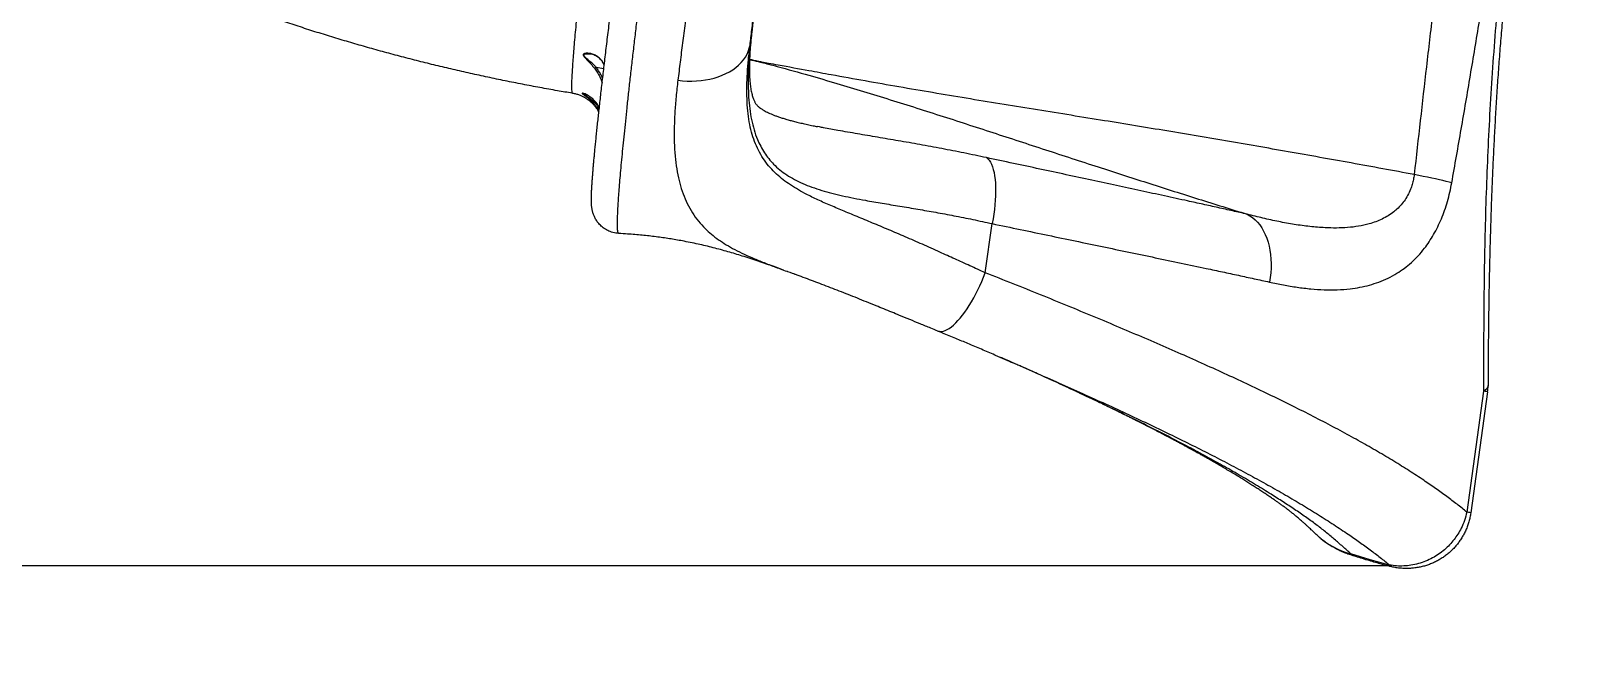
# Model space of a CAD drawing. Header units: millimetres. Extents: x -6901 to 7060, y -7557 to 6158.
# Drawn here: x 3277 to 4927, y -4578 to -3925 of the extents above; entities that cross this region are included whole.
import ezdxf

# ---------------------------------------------------------------- set-up
doc = ezdxf.new("R2010")
doc.units = ezdxf.units.MM
for name, color, linetype in [('DIKOM_ОБЪЕКТ', 7, 'Continuous'), ('DIKOM_РАЗМЕР_ЗОНА', 7, 'Continuous'), ('DIKOM_РАЗМЕР_ОБЪЕКТА', 7, 'Continuous')]:
    doc.layers.add(name, color=color, linetype=linetype)
doc.styles.add('style1', font='arial.ttf', dxfattribs={"width": 0.8})
doc.dimstyles.new('1-50', dxfattribs={"dimtxt": 300, "dimasz": 200, "dimexe": 100, "dimexo": 0, "dimgap": 100, "dimtad": 1, "dimtxsty": 'style1', "dimcen": 200, "dimclrd": 7, "dimclre": 7, "dimclrt": 7, "dimadec": 1, "dimazin": 2, "dimtfac": 1, "dimtmove": 0, "dimatfit": 2, "dimfxl": 0, "dimlwd": 25, "dimlwe": 18, "dimarcsym": 0})

# ---------------------------------------------------------------- blocks, each defined once
blk = doc.blocks.new('*D1')
at = {"layer": 'Defpoints', "color": 0, "transparency": 16777216}
for p in [(-4076.7, -462.3), (4983.5, -3127.6), (4983.5, -6854.1)]:
    blk.add_point(p, dxfattribs=at)
at = {"layer": 'DIKOM_РАЗМЕР_ОБЪЕКТА', "color": 7, "lineweight": 18, "transparency": 16777216}
for p, q in [((-4076.7, -462.3), (-4076.7, -6954.1)), ((4983.5, -3127.6), (4983.5, -6954.1))]:
    blk.add_line(p, q, dxfattribs=at)
at = {"layer": 'DIKOM_РАЗМЕР_ОБЪЕКТА', "color": 7, "lineweight": 25, "transparency": 16777216}
blk.add_line((-3876.7, -6854.1), (4783.5, -6854.1), dxfattribs=at)
at = {"layer": 'DIKOM_РАЗМЕР_ОБЪЕКТА', "color": 7, "transparency": 16777216}
for points in [[(-3876.7, -6820.7), (-3876.7, -6887.4), (-4076.7, -6854.1)], [(4783.5, -6820.7), (4783.5, -6887.4), (4983.5, -6854.1)]]:
    blk.add_solid(points, dxfattribs=at)
at = {"layer": 'DIKOM_РАЗМЕР_ОБЪЕКТА', "color": 7, "transparency": 16777216, "insert": (453.4, -6600.9), "char_height": 300, "attachment_point": 5, "style": 'style1'}
blk.add_mtext('9050', dxfattribs=at)
blk = doc.blocks.new('*D2')
at = {"layer": 'Defpoints', "color": 0, "transparency": 16777216}
for p in [(-1102.7, 4151.2), (-5819.2, -4492.4), (4721.2, -4492.4)]:
    blk.add_point(p, dxfattribs=at)
at = {"layer": 'DIKOM_РАЗМЕР_ОБЪЕКТА', "color": 7, "lineweight": 18, "transparency": 16777216}
for p, q in [((-1102.7, 4151.2), (-5919.2, 4151.2)), ((4721.2, -4492.4), (-5919.2, -4492.4))]:
    blk.add_line(p, q, dxfattribs=at)
at = {"layer": 'DIKOM_РАЗМЕР_ОБЪЕКТА', "color": 7, "lineweight": 25, "transparency": 16777216}
blk.add_line((-5819.2, 3951.2), (-5819.2, -4292.4), dxfattribs=at)
at = {"layer": 'DIKOM_РАЗМЕР_ОБЪЕКТА', "color": 7, "transparency": 16777216}
for points in [[(-5852.6, 3951.2), (-5785.9, 3951.2), (-5819.2, 4151.2)], [(-5852.6, -4292.4), (-5785.9, -4292.4), (-5819.2, -4492.4)]]:
    blk.add_solid(points, dxfattribs=at)
at = {"layer": 'DIKOM_РАЗМЕР_ОБЪЕКТА', "color": 7, "transparency": 16777216, "insert": (-6072.4, -170.6), "char_height": 300, "attachment_point": 5, "rotation": 90, "style": 'style1'}
blk.add_mtext('8650', dxfattribs=at)
blk = doc.blocks.new('*D3')
at = {"layer": 'Defpoints', "color": 0, "transparency": 16777216}
for p in [(-1553.3, 6158.3), (-6450.9, -6312.9), (5659.9, -6312.9)]:
    blk.add_point(p, dxfattribs=at)
at = {"layer": 'DIKOM_РАЗМЕР_ЗОНА', "color": 7, "lineweight": 18, "transparency": 16777216}
for p, q in [((-1553.3, 6158.3), (-6550.9, 6158.3)), ((5659.9, -6312.9), (-6550.9, -6312.9))]:
    blk.add_line(p, q, dxfattribs=at)
at = {"layer": 'DIKOM_РАЗМЕР_ЗОНА', "color": 7, "lineweight": 25, "transparency": 16777216}
blk.add_line((-6450.9, 5958.3), (-6450.9, -6112.9), dxfattribs=at)
at = {"layer": 'DIKOM_РАЗМЕР_ЗОНА', "color": 7, "transparency": 16777216}
for points in [[(-6484.2, 5958.3), (-6417.5, 5958.3), (-6450.9, 6158.3)], [(-6484.2, -6112.9), (-6417.5, -6112.9), (-6450.9, -6312.9)]]:
    blk.add_solid(points, dxfattribs=at)
at = {"layer": 'DIKOM_РАЗМЕР_ЗОНА', "color": 7, "transparency": 16777216, "insert": (-6704, -77.3), "char_height": 300, "attachment_point": 5, "rotation": 90, "style": 'style1'}
blk.add_mtext('12500', dxfattribs=at)
blk = doc.blocks.new('*D4')
at = {"layer": 'Defpoints', "color": 0, "transparency": 16777216}
for p in [(-5588.2, -1083.3), (7059.5, -2218.9), (7059.5, -7457.1)]:
    blk.add_point(p, dxfattribs=at)
at = {"layer": 'DIKOM_РАЗМЕР_ЗОНА', "color": 7, "lineweight": 18, "transparency": 16777216}
for p, q in [((-5588.2, -1083.3), (-5588.2, -7557.1)), ((7059.5, -2218.9), (7059.5, -7557.1))]:
    blk.add_line(p, q, dxfattribs=at)
at = {"layer": 'DIKOM_РАЗМЕР_ЗОНА', "color": 7, "lineweight": 25, "transparency": 16777216}
blk.add_line((-5388.2, -7457.1), (6859.5, -7457.1), dxfattribs=at)
at = {"layer": 'DIKOM_РАЗМЕР_ЗОНА', "color": 7, "transparency": 16777216}
for points in [[(-5388.2, -7423.7), (-5388.2, -7490.4), (-5588.2, -7457.1)], [(6859.5, -7423.7), (6859.5, -7490.4), (7059.5, -7457.1)]]:
    blk.add_solid(points, dxfattribs=at)
at = {"layer": 'DIKOM_РАЗМЕР_ЗОНА', "color": 7, "transparency": 16777216, "insert": (735.7, -7203.9), "char_height": 300, "attachment_point": 5, "style": 'style1'}
blk.add_mtext('12650', dxfattribs=at)

msp = doc.modelspace()

# ---------------------------------------------------------------- linework, layer by layer
at = {"layer": 'DIKOM_ОБЪЕКТ', "color": 7, "linetype": 'Continuous', "lineweight": 15}
for p, q in [((4039.857, -3939.922), (4041.762, -3926.252)), ((4041.945, -3924.964), (4041.762, -3926.252)), ((3869.465, -3949.191), (3869.685, -3949.213)), ((3876.468, -3963.357), (3884.752, -3964.511)), ((3878.108, -4007.56), (3879.55, -4010.207)), ((4113.49, -4026.682), (4111.39, -4026.267)), ((3900.563, -4139.561), (3900.555, -4139.562)), ((4289.53, -4181.43), (4296.795, -4129.3)), ((4087.741, -4183.149), (4086.398, -4182.646)), ((4299.981, -4268.812), (4314.884, -4275.21)), ((4818.495, -4307.077), (4800.605, -4435.456)), ((4822.661, -4307.773), (4804.77, -4436.152)), ((4644.001, -4462.037), (4641.342, -4459.628)), ((4641.688, -4459.854), (4641.391, -4459.574))]:
    msp.add_line(p, q, dxfattribs=at)
at = {"layer": 'DIKOM_ОБЪЕКТ', "color": 7, "linetype": 'Continuous', "lineweight": 15, "flags": 128}
for points in [[(3963.329, -3977.116), (3968.277, -3977.664), (3973.236, -3977.972), (3978.181, -3978.038), (3983.088, -3977.863), (3987.931, -3977.448), (3992.686, -3976.794), (3997.33, -3975.904), (4001.838, -3974.784), (4006.187, -3973.439), (4010.356, -3971.875), (4014.324, -3970.101), (4018.071, -3968.126), (4021.577, -3965.959), (4024.825, -3963.611), (4027.799, -3961.095), (4030.483, -3958.423), (4032.864, -3955.609), (4034.93, -3952.667), (4036.67, -3949.611), (4038.076, -3946.458), (4039.14, -3943.223), (4039.857, -3939.922)], [(4290.805, -4059.255), (4292.301, -4060.495), (4293.694, -4062.094), (4294.976, -4064.044), (4296.138, -4066.333), (4297.176, -4068.95), (4298.083, -4071.879), (4298.854, -4075.106), (4299.486, -4078.612), (4299.974, -4082.378), (4300.317, -4086.385), (4300.512, -4090.609), (4300.558, -4095.028), (4300.455, -4099.618), (4300.204, -4104.354), (4299.805, -4109.21), (4299.262, -4114.16), (4298.576, -4119.176), (4297.753, -4124.232), (4296.795, -4129.3)], [(4784.631, -4086.058), (4781.793, -4085.295), (4778.646, -4084.491), (4775.209, -4083.653), (4771.498, -4082.783), (4767.536, -4081.888), (4763.344, -4080.971), (4758.946, -4080.039), (4754.364, -4079.095), (4749.626, -4078.147), (4744.756, -4077.197)], [(4567.478, -4119.264), (4570.432, -4120.883), (4573.256, -4122.832), (4575.938, -4125.101), (4578.464, -4127.678), (4580.82, -4130.55), (4582.994, -4133.703), (4584.976, -4137.121), (4586.756, -4140.785), (4588.323, -4144.676), (4589.67, -4148.776), (4590.79, -4153.063), (4591.678, -4157.515), (4592.329, -4162.109), (4592.739, -4166.821), (4592.906, -4171.628), (4592.83, -4176.505), (4592.511, -4181.427), (4591.951, -4186.368), (4591.152, -4191.303)], [(4239.201, -4243.215), (4239.889, -4243.46), (4241.52, -4243.77), (4243.272, -4243.754), (4245.138, -4243.41), (4247.109, -4242.741), (4249.174, -4241.75), (4251.323, -4240.442), (4253.545, -4238.824), (4255.829, -4236.903), (4258.164, -4234.69), (4260.539, -4232.195), (4262.94, -4229.431), (4265.356, -4226.412), (4267.775, -4223.152), (4270.185, -4219.669), (4272.574, -4215.98), (4274.93, -4212.103), (4277.24, -4208.057), (4279.494, -4203.864), (4281.679, -4199.543), (4283.787, -4195.117), (4285.804, -4190.608), (4287.722, -4186.038), (4289.53, -4181.43)], [(4823.139, -4301.031), (4823.133, -4301.244), (4822.895, -4302.449), (4822.307, -4303.644), (4821.373, -4304.818), (4820.099, -4305.965), (4818.495, -4307.077)], [(4718.582, -4491.541), (4697.982, -4485.963), (4677.549, -4479.729), (4677.549, -4479.729)]]:
    msp.add_lwpolyline(points, dxfattribs=at)
at = {"layer": 'DIKOM_ОБЪЕКТ', "color": 7, "linetype": 'Continuous', "lineweight": 15}
for centre, radius, start, end in [((4773.139, -4300.872), 50, 352.066572, 359.801467), ((4811.709, -4360.452), 53.806, 78.255647, 82.753767), ((4792.146, -4498.826), 63.933, 78.612047, 82.397367), ((4697.955, -4400.434), 81.834, 226.561374, 255.50943), ((4721.24, -4492.425), 2.802, 161.614184, 190.501496)]:
    msp.add_arc(centre, radius, start, end, dxfattribs=at)
for points, knots in [([(3900.544, -4139.667), (3899.505, -4139.576), (3897.444, -4139.394), (3894.434, -4138.726), (3891.559, -4137.799), (3888.852, -4136.614), (3886.335, -4135.211), (3884.026, -4133.623), (3881.943, -4131.892), (3880.097, -4130.063), (3878.494, -4128.185), (3877.128, -4126.306), (3875.986, -4124.465), (3875.045, -4122.692), (3874.278, -4121.003), (3873.656, -4119.402), (3873.154, -4117.883), (3872.749, -4116.431), (3872.421, -4115.024), (3872.156, -4113.64), (3871.941, -4112.244), (3871.769, -4110.788), (3871.632, -4109.188), (3871.527, -4107.278), (3871.466, -4104.721), (3871.485, -4101.719), (3871.58, -4098.351), (3871.724, -4094.948), (3871.919, -4091.308), (3872.164, -4087.378), (3872.452, -4083.257), (3872.781, -4078.915), (3873.152, -4074.318), (3873.565, -4069.463), (3874.021, -4064.347), (3874.518, -4058.964), (3875.057, -4053.307), (3875.636, -4047.391), (3876.257, -4041.213), (3876.918, -4034.777), (3877.62, -4028.068), (3878.363, -4021.093), (3879.145, -4013.872), (3879.963, -4006.428), (3880.816, -3998.769), (3881.707, -3990.873), (3882.636, -3982.73), (3883.604, -3974.337), (3884.608, -3965.722), (3885.648, -3956.884), (3886.725, -3947.819), (3887.836, -3938.536), (3888.98, -3929.061), (3890.156, -3919.396), (3891.364, -3909.54), (3892.605, -3899.479), (3893.877, -3889.239), (3895.176, -3878.849), (3896.499, -3868.331), (3897.851, -3857.653), (3899.23, -3846.812), (3900.64, -3835.798), (3902.074, -3824.653), (3903.532, -3813.374), (3905.016, -3801.96), (3906.525, -3790.413), (3908.053, -3778.769), (3909.601, -3767.036), (3911.166, -3755.224), (3912.751, -3743.313), (3914.354, -3731.319), (3915.973, -3719.262), (3917.605, -3707.158), (3919.248, -3695.03), (3920.901, -3682.87), (3922.568, -3670.665), (3924.251, -3658.389), (3925.95, -3646.052), (3927.661, -3633.669), (3929.384, -3621.256), (3931.115, -3608.83), (3932.852, -3596.41), (3934.593, -3584.013), (3936.335, -3571.656), (3938.076, -3559.356), (3939.813, -3547.129), (3941.545, -3534.988), (3943.273, -3522.924), (3945.001, -3510.906), (3946.733, -3498.911), (3948.468, -3486.944), (3950.201, -3475.041), (3951.927, -3463.236), (3953.64, -3451.565), (3955.338, -3440.043), (3957.027, -3428.636), (3958.707, -3417.337), (3960.379, -3406.147), (3962.036, -3395.096), (3963.682, -3384.183), (3965.314, -3373.404), (3966.933, -3362.77), (3968.533, -3352.311), (3970.115, -3342.019), (3971.681, -3331.889), (3973.231, -3321.912), (3974.761, -3312.126), (3976.263, -3302.564), (3977.737, -3293.245), (3979.187, -3284.133), (3980.615, -3275.22), (3982.02, -3266.504), (3983.399, -3258.017), (3984.75, -3249.756), (3986.076, -3241.72), (3987.375, -3233.905), (3988.643, -3226.349), (3989.879, -3219.046), (3991.084, -3211.996), (3992.263, -3205.179), (3993.409, -3198.615), (3994.522, -3192.325), (3995.596, -3186.326), (3996.636, -3180.605), (3997.644, -3175.142), (3998.621, -3169.935), (3999.566, -3164.994), (4000.478, -3160.324), (4001.359, -3155.919), (4002.21, -3151.773), (4003.032, -3147.888), (4003.828, -3144.254), (4004.607, -3140.845), (4005.383, -3137.613), (4006.185, -3134.481), (4006.996, -3131.574), (4007.778, -3129.068), (4008.488, -3127.054), (4009.119, -3125.453), (4009.726, -3124.058), (4010.375, -3122.707), (4011.087, -3121.372), (4011.882, -3120.026), (4012.784, -3118.654), (4013.82, -3117.243), (4015.019, -3115.792), (4016.409, -3114.307), (4018.016, -3112.81), (4019.853, -3111.336), (4021.925, -3109.929), (4024.222, -3108.638), (4026.717, -3107.513), (4029.376, -3106.596), (4032.159, -3105.921), (4035.123, -3105.494), (4038.215, -3105.369), (4041.367, -3105.551), (4043.407, -3105.941), (4044.41, -3106.132)], [0, 0, 0, 0, 0.00207405, 0.00411769, 0.00612473, 0.00809803, 0.01003947, 0.01194988, 0.0138285, 0.01567391, 0.01748461, 0.01926207, 0.02101457, 0.02276024, 0.02452356, 0.02633424, 0.02823547, 0.03027855, 0.03252544, 0.03505332, 0.03796394, 0.04140099, 0.04558748, 0.05092043, 0.05828756, 0.06914855, 0.0781266, 0.08656393, 0.09550437, 0.10403786, 0.11230623, 0.12046921, 0.12856599, 0.13659436, 0.14457703, 0.15253204, 0.1604741, 0.16841658, 0.17629399, 0.1841687, 0.19206807, 0.19997564, 0.20786971, 0.21573025, 0.22353911, 0.2313244, 0.23917748, 0.24701691, 0.25485042, 0.26268604, 0.270529, 0.27838705, 0.2862423, 0.29404724, 0.30188344, 0.30973626, 0.31758989, 0.32542476, 0.33322523, 0.34098815, 0.34882728, 0.35665234, 0.36447119, 0.3722913, 0.38011839, 0.3879597, 0.39581045, 0.40361166, 0.41142198, 0.41924255, 0.42706611, 0.43488314, 0.44268585, 0.4504763, 0.45822775, 0.46599795, 0.47379674, 0.48161881, 0.48945913, 0.49731192, 0.50517172, 0.51303236, 0.52088678, 0.52872955, 0.53655506, 0.54435818, 0.55213384, 0.55988198, 0.56763898, 0.5754453, 0.58328209, 0.59113308, 0.59897957, 0.60680203, 0.61458415, 0.62234872, 0.63016592, 0.6379737, 0.64577912, 0.6535892, 0.66140951, 0.66924876, 0.67708157, 0.68488414, 0.69272911, 0.7005965, 0.70846513, 0.71630872, 0.72410751, 0.73187658, 0.73971901, 0.7475508, 0.75537976, 0.76321279, 0.77105593, 0.77891712, 0.78680675, 0.79461835, 0.80247698, 0.81036472, 0.81826408, 0.82615451, 0.83401656, 0.84184712, 0.84972655, 0.85765608, 0.865599, 0.87356873, 0.88158097, 0.88965466, 0.89780761, 0.90599116, 0.91434746, 0.9229451, 0.93193879, 0.94173506, 0.95034083, 0.95620899, 0.96024046, 0.96362132, 0.96648503, 0.96897074, 0.97118346, 0.9732045, 0.97509935, 0.97692177, 0.97871559, 0.98050855, 0.98232054, 0.98416445, 0.9860412, 0.98794408, 0.98986477, 0.99179596, 0.99373303, 0.995868, 0.99796742, 1, 1, 1, 1]), ([(3900.555, -4139.562), (3900.48, -4139.585), (3900.202, -4139.669), (3899.836, -4138.889), (3899.471, -4137.184), (3899.244, -4134.457), (3899.147, -4130.811), (3899.185, -4126.271), (3899.351, -4120.876), (3899.638, -4114.668), (3900.048, -4107.612), (3900.587, -4099.642), (3901.259, -4090.734), (3902.067, -4080.881), (3903.005, -4070.19), (3904.059, -4058.79), (3905.226, -4046.721), (3906.498, -4034.031), (3907.883, -4020.632), (3909.394, -4006.413), (3911.032, -3991.367), (3912.799, -3975.5), (3914.673, -3958.989), (3916.633, -3942.037), (3918.671, -3924.686), (3920.781, -3906.986), (3922.979, -3888.797), (3925.284, -3869.975), (3927.696, -3850.529), (3930.213, -3830.477), (3932.806, -3810.047), (3935.447, -3789.476), (3938.128, -3768.805), (3940.845, -3748.072), (3943.615, -3727.125), (3946.463, -3705.799), (3949.386, -3684.118), (3952.381, -3662.114), (3955.414, -3640.038), (3958.606, -3617.024), (3961.957, -3593.108), (3965.462, -3568.347), (3969.01, -3543.535), (3972.594, -3518.734), (3976.203, -3494.009), (3979.622, -3470.835), (3982.842, -3449.212), (3985.863, -3429.108), (3988.861, -3409.339), (3991.859, -3389.756), (3994.85, -3370.404), (3997.83, -3351.325), (4000.763, -3332.742), (4003.615, -3314.874), (4006.381, -3297.734), (4009.061, -3281.324), (4011.677, -3265.5), (4014.25, -3250.148), (4016.771, -3235.318), (4019.236, -3221.049), (4021.615, -3207.511), (4023.883, -3194.847), (4026.04, -3183.06), (4028.085, -3172.136), (4030.034, -3161.992), (4031.9, -3152.557), (4033.676, -3143.88), (4035.358, -3135.997), (4036.922, -3129.004), (4038.35, -3122.974), (4039.644, -3117.893), (4040.808, -3113.732), (4041.852, -3110.456), (4042.786, -3108.028), (4043.592, -3106.588), (4044.131, -3105.998), (4044.353, -3106.184), (4044.396, -3106.22)], [0, 0, 0, 0, 0.00491214, 0.01811849, 0.03170374, 0.04530152, 0.05889937, 0.07248472, 0.08571133, 0.09894941, 0.11218737, 0.12541391, 0.13902601, 0.15265066, 0.16627524, 0.17988737, 0.19311507, 0.20635419, 0.21959341, 0.23282115, 0.24643351, 0.26005847, 0.27368326, 0.28729575, 0.30050628, 0.31372829, 0.32695016, 0.34016076, 0.35375397, 0.36735962, 0.38096532, 0.39455851, 0.40777026, 0.42099343, 0.43421655, 0.4474283, 0.46102367, 0.47463162, 0.48823934, 0.50183474, 0.51711756, 0.53240937, 0.54769212, 0.56330499, 0.57892736, 0.59454016, 0.60776925, 0.62100973, 0.63425013, 0.64747915, 0.66109269, 0.67471859, 0.68834453, 0.70195803, 0.71516437, 0.7283821, 0.74159977, 0.75480608, 0.76839475, 0.78199579, 0.79559682, 0.80918546, 0.82241344, 0.83565292, 0.84889241, 0.86212036, 0.87573454, 0.88936123, 0.90298799, 0.91660222, 0.92982566, 0.9430606, 0.95629546, 0.96951874, 0.98312835, 0.99675038, 1, 1, 1, 1]), ([(4972.429, -3202.474), (4969.133, -3213.92), (4962.543, -3236.815), (4952.789, -3271.476), (4943.167, -3306.416), (4933.72, -3341.657), (4924.481, -3377.186), (4915.487, -3412.999), (4906.774, -3449.089), (4898.37, -3485.447), (4890.317, -3522.013), (4882.639, -3558.77), (4875.368, -3595.709), (4868.517, -3632.811), (4862.103, -3670.052), (4856.063, -3707.887), (4850.437, -3746.306), (4845.242, -3785.288), (4840.551, -3824.32), (4836.164, -3865.216), (4832.17, -3907.957), (4828.631, -3952.511), (4825.685, -3996.99), (4823.301, -4041.34), (4821.437, -4085.801), (4820.067, -4130.342), (4819.136, -4174.944), (4818.601, -4219.294), (4818.383, -4263.383), (4818.458, -4292.515), (4818.495, -4307.077)], [0, 0, 0, 0, 0.03297281, 0.06594857, 0.09892096, 0.13202007, 0.16512298, 0.19822156, 0.23144129, 0.26467014, 0.29789815, 0.33111697, 0.36434192, 0.39757672, 0.43081126, 0.46403579, 0.49854554, 0.53306699, 0.5675885, 0.60209841, 0.64150128, 0.68092754, 0.72036304, 0.75979232, 0.79919755, 0.83934334, 0.87950827, 0.91968179, 0.95985075, 1, 1, 1, 1]), ([(4975.199, -3209.799), (4973.588, -3215.544), (4969.797, -3229.061), (4963.892, -3250.401), (4957.495, -3273.77), (4951.26, -3296.9), (4945.181, -3319.837), (4939.259, -3342.576), (4933.446, -3365.324), (4927.751, -3388.06), (4922.186, -3410.763), (4916.759, -3433.413), (4911.48, -3455.99), (4906.356, -3478.478), (4901.395, -3500.858), (4896.604, -3523.116), (4891.989, -3545.236), (4887.554, -3567.206), (4883.304, -3589.023), (4879.215, -3610.803), (4875.27, -3632.623), (4871.464, -3654.53), (4867.809, -3676.458), (4864.31, -3698.386), (4860.968, -3720.316), (4857.783, -3742.251), (4854.758, -3764.171), (4851.893, -3786.094), (4849.179, -3808.05), (4846.61, -3830.086), (4844.186, -3852.194), (4841.909, -3874.343), (4839.784, -3896.496), (4837.812, -3918.625), (4835.987, -3940.781), (4834.302, -3963.007), (4832.752, -3985.35), (4831.333, -4007.79), (4830.043, -4030.331), (4828.879, -4052.977), (4827.835, -4075.731), (4826.909, -4098.596), (4826.097, -4121.577), (4825.393, -4144.675), (4824.794, -4167.894), (4824.296, -4191.236), (4823.892, -4214.704), (4823.578, -4238.304), (4823.351, -4262.03), (4823.208, -4282.968), (4823.164, -4295.958), (4823.147, -4301.031)], [0, 0, 0, 0, 0.01669963, 0.0392912, 0.06167487, 0.08397527, 0.10557411, 0.12711087, 0.14856786, 0.16992772, 0.19117392, 0.21229093, 0.23326477, 0.25408234, 0.27473173, 0.29520232, 0.31548487, 0.33557063, 0.35545294, 0.37515424, 0.39498948, 0.41484436, 0.4346583, 0.45443758, 0.47418854, 0.49391735, 0.51363294, 0.53327714, 0.55295828, 0.57272474, 0.59255125, 0.61241263, 0.63228304, 0.65212921, 0.67194542, 0.69192083, 0.71199905, 0.73218835, 0.75249611, 0.77293018, 0.79349845, 0.81420817, 0.83506684, 0.85608158, 0.87725992, 0.89860838, 0.92013391, 0.94184262, 0.96375196, 0.9858437, 1, 1, 1, 1]), ([(4061.127, -3275.335), (4060.311, -3280.576), (4058.678, -3291.063), (4056.144, -3307.544), (4053.556, -3324.536), (4050.884, -3342.231), (4048.131, -3360.609), (4045.3, -3379.659), (4042.422, -3399.165), (4039.53, -3418.897), (4036.629, -3438.814), (4033.723, -3458.872), (4030.79, -3479.224), (4027.808, -3500.027), (4024.778, -3521.262), (4021.705, -3542.901), (4018.624, -3564.697), (4015.57, -3586.406), (4012.545, -3607.99), (4009.555, -3629.418), (4006.578, -3650.844), (4003.591, -3672.435), (4000.599, -3694.155), (3997.608, -3715.97), (3994.653, -3737.626), (3991.768, -3758.868), (3988.959, -3779.669), (3986.226, -3800.01), (3983.549, -3820.057), (3980.906, -3839.96), (3978.307, -3859.677), (3975.758, -3879.166), (3973.288, -3898.2), (3970.772, -3917.764), (3968.237, -3937.703), (3965.695, -3957.933), (3964.118, -3970.723), (3963.329, -3977.116)], [0, 0, 0, 0, 0.02771579, 0.05545527, 0.08319503, 0.11091096, 0.13943202, 0.16797915, 0.19652615, 0.22504733, 0.25275918, 0.28049471, 0.30823029, 0.33594222, 0.36445705, 0.39299813, 0.42153878, 0.4500535, 0.47779078, 0.50555217, 0.53331371, 0.56105075, 0.58959531, 0.61816604, 0.64673698, 0.67528143, 0.70299007, 0.7307224, 0.75845481, 0.78616311, 0.81467506, 0.84321306, 0.87175127, 0.90026303, 0.93350193, 0.96676136, 1, 1, 1, 1]), ([(4039.857, -3939.922), (4040.52, -3934.387), (4041.847, -3923.313), (4043.986, -3905.799), (4046.311, -3887.004), (4048.843, -3866.812), (4051.585, -3845.229), (4054.224, -3824.704), (4056.725, -3805.445), (4059.061, -3787.605), (4061.451, -3769.495), (4064.133, -3749.337), (4067.119, -3727.077), (4070.419, -3702.708), (4073.52, -3680.012), (4076.401, -3659.096), (4079.046, -3640.014), (4081.71, -3620.931), (4084.649, -3600.016), (4087.862, -3577.322), (4091.343, -3552.956), (4094.551, -3530.687), (4097.482, -3510.509), (4100.134, -3492.372), (4102.766, -3474.502), (4105.629, -3455.205), (4108.708, -3434.634), (4111.979, -3412.995), (4114.936, -3393.642), (4117.589, -3376.455), (4119.951, -3361.296), (4122.26, -3346.603), (4123.748, -3337.266), (4124.491, -3332.599)], [0, 0, 0, 0, 0.03323754, 0.06649563, 0.09973333, 0.13668394, 0.17366346, 0.21061409, 0.2391278, 0.26766776, 0.29620743, 0.3247214, 0.36170868, 0.39872443, 0.43571179, 0.46425599, 0.49282601, 0.52139638, 0.5499405, 0.58689749, 0.62388329, 0.66084066, 0.68935871, 0.71790266, 0.74644673, 0.7749651, 0.81192311, 0.84890929, 0.88586732, 0.91438752, 0.94293368, 0.97147986, 1, 1, 1, 1]), ([(4122.512, -3346.798), (4121.534, -3352.997), (4119.577, -3365.398), (4116.52, -3385.08), (4113.625, -3403.923), (4110.91, -3421.771), (4108.399, -3438.416), (4105.852, -3455.428), (4103.021, -3474.481), (4099.899, -3495.667), (4096.488, -3519.037), (4093.314, -3540.97), (4090.393, -3561.318), (4087.73, -3579.989), (4085.07, -3598.768), (4082.157, -3619.476), (4078.997, -3642.104), (4075.607, -3666.59), (4072.513, -3689.136), (4069.714, -3709.704), (4067.199, -3728.303), (4064.725, -3746.741), (4062.056, -3766.773), (4059.215, -3788.287), (4056.232, -3811.116), (4053.568, -3831.723), (4051.207, -3850.181), (4049.126, -3866.602), (4047.117, -3882.611), (4045.22, -3897.893), (4043.427, -3912.49), (4042.317, -3921.665), (4041.762, -3926.252)], [0, 0, 0, 0, 0.03872291, 0.07747567, 0.11619858, 0.14608063, 0.17599006, 0.20589931, 0.23578132, 0.27450511, 0.31325815, 0.35198185, 0.38186396, 0.41177285, 0.44168231, 0.47156417, 0.51030334, 0.54907256, 0.58781189, 0.61770643, 0.64762863, 0.67755089, 0.70744551, 0.74618101, 0.78494592, 0.82368135, 0.85357346, 0.88349274, 0.91341192, 0.9433039, 0.97165186, 1, 1, 1, 1]), ([(4838.573, -3403.765), (4832.39, -3440.901), (4823.115, -3496.606), (4811.045, -3570.945), (4802.287, -3626.564), (4793.9, -3682.057), (4785.937, -3737.439), (4778.428, -3792.893), (4771.251, -3848.947), (4764.365, -3905.577), (4755.473, -3981.842), (4749.043, -4039.054), (4744.756, -4077.197)], [0, 0, 0, 0, 0.16609506, 0.24914934, 0.33220286, 0.41442102, 0.49663835, 0.57891342, 0.66118935, 0.74588551, 0.83058279, 1, 1, 1, 1]), ([(4784.631, -4086.058), (4787.993, -4067.048), (4794.717, -4029.026), (4804.496, -3971.904), (4813.987, -3914.702), (4823.048, -3857.845), (4831.637, -3801.34), (4839.709, -3745.171), (4847.276, -3688.908), (4854.397, -3632.537), (4861.123, -3576.094), (4867.499, -3519.582), (4873.593, -3463.049), (4877.451, -3425.349), (4879.38, -3406.499)], [0, 0, 0, 0, 0.08449488, 0.16898898, 0.25351403, 0.33803858, 0.42062987, 0.5032207, 0.58589419, 0.66856883, 0.75140894, 0.83424932, 0.91712431, 1, 1, 1, 1]), ([(3860.83, -3860.956), (3860.345, -3865.58), (3859.376, -3874.833), (3858.04, -3887.917), (3856.795, -3900.382), (3855.637, -3912.295), (3854.574, -3923.605), (3853.614, -3934.254), (3852.773, -3944.064), (3852.035, -3953.26), (3851.416, -3961.72), (3850.93, -3969.333), (3850.595, -3975.905), (3850.419, -3981.365), (3850.407, -3985.673), (3850.563, -3988.699), (3850.863, -3990.559), (3851.19, -3990.811), (3851.35, -3990.935)], [0, 0, 0, 0, 0.05789701, 0.11586299, 0.17382896, 0.23172571, 0.29199674, 0.35234609, 0.41269519, 0.47296596, 0.53849774, 0.60408027, 0.66961191, 0.73705784, 0.80455895, 0.87200491, 0.93731993, 1, 1, 1, 1]), ([(3851.347, -3990.949), (3846.061, -3990.057), (3834.574, -3988.118), (3816.931, -3984.93), (3798.413, -3981.426), (3779.937, -3977.75), (3761.506, -3973.907), (3743.123, -3969.898), (3724.791, -3965.722), (3706.514, -3961.379), (3688.295, -3956.87), (3670.137, -3952.193), (3652.042, -3947.35), (3634.015, -3942.34), (3616.058, -3937.162), (3598.175, -3931.817), (3580.368, -3926.304), (3562.642, -3920.622), (3544.997, -3914.772), (3527.443, -3908.746), (3511.931, -3903.269), (3502.329, -3899.734), (3498.498, -3898.323)], [0, 0, 0, 0, 0.0433431, 0.09418082, 0.14503507, 0.19591162, 0.24681581, 0.29775308, 0.34872918, 0.39974992, 0.45082015, 0.50194679, 0.55313435, 0.60438955, 0.65571802, 0.70712522, 0.75861753, 0.81020135, 0.86188174, 0.91366518, 0.96555804, 1, 1, 1, 1]), ([(4041.762, -3926.252), (4041.188, -3931.156), (4040.039, -3940.967), (4038.836, -3955.111), (4038.078, -3968.904), (4037.877, -3982.248), (4038.3, -3995.102), (4039.415, -4007.356), (4041.301, -4018.95), (4044.014, -4029.845), (4047.331, -4039.232), (4051.09, -4047.255), (4055.096, -4054.088), (4059.68, -4060.417), (4065.083, -4066.497), (4071.414, -4072.244), (4078.748, -4077.615), (4086.877, -4082.45), (4095.808, -4086.77), (4105.521, -4090.625), (4115.831, -4094.018), (4126.696, -4097.026), (4138.061, -4099.728), (4149.965, -4102.212), (4163.908, -4104.835), (4180.097, -4107.632), (4198.7, -4110.707), (4217.677, -4113.862), (4236.898, -4117.213), (4256.344, -4120.827), (4276.294, -4124.803), (4289.962, -4127.801), (4296.795, -4129.3)], [0, 0, 0, 0, 0.03306582, 0.06614917, 0.09921176, 0.13306085, 0.16693368, 0.20077787, 0.23493116, 0.26911584, 0.30326486, 0.32987726, 0.35652515, 0.38317211, 0.40978337, 0.44003608, 0.47031475, 0.50057082, 0.53165779, 0.56276787, 0.59385919, 0.6243159, 0.65480278, 0.68529352, 0.71575556, 0.75755187, 0.79938075, 0.84117736, 0.88065226, 0.92012691, 0.96006344, 1, 1, 1, 1]), ([(4041.95, -3924.971), (4041.907, -3925.311), (4041.575, -3927.948), (4041.065, -3932.655), (4040.432, -3939.033), (4039.937, -3945.067), (4039.565, -3950.774), (4039.315, -3956.151), (4039.182, -3961.205), (4039.161, -3965.941), (4039.247, -3970.364), (4039.432, -3974.482), (4039.708, -3978.299), (4040.053, -3981.671), (4040.443, -3984.623), (4040.886, -3987.334), (4041.4, -3989.918), (4041.975, -3992.314), (4042.582, -3994.445), (4043.21, -3996.325), (4043.851, -3997.972), (4044.5, -3999.407), (4045.159, -4000.665), (4045.842, -4001.785), (4046.577, -4002.807), (4047.279, -4003.638), (4048.224, -4004.6), (4049.366, -4005.615), (4050.655, -4006.618), (4051.982, -4007.542), (4053.352, -4008.414), (4055.027, -4009.397), (4057.055, -4010.484), (4059.477, -4011.666), (4062.176, -4012.869), (4065.167, -4014.091), (4068.469, -4015.33), (4072.062, -4016.57), (4075.973, -4017.816), (4080.189, -4019.06), (4084.771, -4020.316), (4089.724, -4021.579), (4095.049, -4022.847), (4100.757, -4024.118), (4106.208, -4025.268), (4109.855, -4025.985), (4111.387, -4026.287)], [0, 0, 0, 0, 0.00369649, 0.0286226, 0.0531907, 0.07729605, 0.10096405, 0.12422565, 0.1471157, 0.16967572, 0.19195307, 0.21400251, 0.235888, 0.25768416, 0.27636897, 0.29577465, 0.31738644, 0.33911853, 0.36110972, 0.38353043, 0.40661201, 0.4306836, 0.45624906, 0.48415836, 0.51608292, 0.54931152, 0.57751004, 0.60460243, 0.63325361, 0.65247566, 0.67092954, 0.68975002, 0.71185289, 0.73352101, 0.75496788, 0.77638037, 0.7978531, 0.81980554, 0.84131838, 0.86335282, 0.88592949, 0.90907066, 0.93278938, 0.95709047, 0.98196975, 1, 1, 1, 1]), ([(4289.53, -4181.43), (4284.087, -4178.937), (4273.198, -4173.949), (4257.158, -4166.709), (4240.329, -4159.043), (4222.788, -4151.139), (4204.605, -4143.224), (4186.935, -4135.697), (4169.869, -4128.557), (4153.504, -4121.777), (4138.073, -4115.426), (4123.632, -4109.376), (4110.221, -4103.362), (4098.712, -4097.658), (4088.936, -4092.173), (4080.683, -4086.907), (4073.098, -4081.289), (4065.975, -4075.057), (4059.458, -4068.034), (4053.631, -4060.108), (4048.675, -4051.493), (4044.585, -4042.184), (4041.353, -4032.182), (4038.945, -4021.324), (4037.367, -4009.556), (4036.554, -3996.903), (4036.456, -3983.563), (4037.014, -3969.587), (4038.119, -3955.087), (4039.278, -3944.971), (4039.857, -3939.922)], [0, 0, 0, 0, 0.03386636, 0.06774829, 0.10161556, 0.14251491, 0.18353164, 0.22460872, 0.26568731, 0.30670632, 0.34760786, 0.38720966, 0.42683696, 0.46643602, 0.49693006, 0.52745582, 0.55797603, 0.58846204, 0.62201739, 0.65569488, 0.68943082, 0.72316124, 0.75682603, 0.79037284, 0.82520589, 0.86013978, 0.89514158, 0.9301621, 0.96513875, 1, 1, 1, 1]), ([(3885.185, -3960.831), (3884.893, -3960.182), (3884.085, -3958.389), (3882.373, -3955.912), (3879.815, -3953.192), (3876.572, -3950.928), (3872.779, -3949.313), (3868.841, -3948.435), (3865.644, -3948.386), (3863.611, -3948.888), (3862.771, -3949.599), (3862.693, -3950.532), (3863.347, -3951.738), (3864.464, -3953.095), (3866.612, -3955.348), (3869.792, -3958.613), (3872.859, -3961.996), (3874.482, -3964.012), (3874.815, -3964.425)], [0, 0, 0, 0, 0.03825568, 0.1057355, 0.17331903, 0.26682814, 0.36048314, 0.45139634, 0.54200107, 0.59176035, 0.62300821, 0.65479581, 0.6890703, 0.72797673, 0.76704673, 0.87016058, 0.97339196, 1, 1, 1, 1]), ([(3876.456, -3963.359), (3876.455, -3963.358), (3876.095, -3962.976), (3874.359, -3961.14), (3871.1, -3958.02), (3867.644, -3955.048), (3865.306, -3952.961), (3864.085, -3951.744), (3863.384, -3950.706), (3863.377, -3950.132), (3863.61, -3949.692), (3864.311, -3949.233), (3865.891, -3948.992), (3867.723, -3948.979), (3868.927, -3949.125), (3869.465, -3949.191)], [0, 0, 0, 0, 0.00018074, 0.05106667, 0.24614681, 0.44548409, 0.51641351, 0.58865197, 0.64808797, 0.69185014, 0.70186235, 0.75586598, 0.84604179, 0.93115952, 1, 1, 1, 1]), ([(3885.15, -3961.134), (3884.896, -3960.542), (3884.356, -3959.285), (3883.367, -3957.6), (3882.17, -3956.008), (3880.755, -3954.481), (3879.097, -3953.054), (3877.212, -3951.784), (3875.145, -3950.717), (3872.904, -3949.886), (3871.009, -3949.393), (3869.831, -3949.242), (3869.466, -3949.195)], [0, 0, 0, 0, 0.07762427, 0.16484264, 0.2512299, 0.3474124, 0.45469441, 0.56757542, 0.68659919, 0.81153791, 0.9415324, 1, 1, 1, 1]), ([(4039.366, -3955.422), (4042.491, -3956.033), (4045.692, -3956.66), (4048.887, -3957.294), (4048.963, -3957.309)], [0, 0, 0, 0, 0.97607019, 1, 1, 1, 1]), ([(4048.963, -3957.309), (4048.877, -3957.288), (4045.69, -3956.518), (4042.493, -3955.782), (4039.383, -3955.065)], [0, 0, 0, 0, 0.02726035, 1, 1, 1, 1]), ([(4048.963, -3957.309), (4049.203, -3957.371), (4050.355, -3957.666), (4053.864, -3958.573), (4060.23, -3960.235), (4076.939, -3964.682), (4101.139, -3971.416), (4141.109, -3983.11), (4188.631, -3997.641), (4244.926, -4015.499), (4300.992, -4033.707), (4356.889, -4052.034), (4411.313, -4069.79), (4464.317, -4086.829), (4515.902, -4103.224), (4550.287, -4113.917), (4567.478, -4119.264)], [0, 0, 0, 0, 0.00135566, 0.00650957, 0.01984777, 0.03739179, 0.10122683, 0.15751101, 0.26582276, 0.37415504, 0.48250634, 0.59085999, 0.69918993, 0.79945849, 0.89973035, 1, 1, 1, 1]), ([(4744.756, -4077.197), (4722.458, -4073.082), (4677.86, -4064.851), (4611.154, -4052.962), (4544.576, -4041.401), (4478.138, -4030.187), (4410.127, -4019.054), (4340.574, -4007.922), (4281.239, -3998.29), (4233.714, -3990.32), (4197.979, -3984.181), (4162.103, -3977.881), (4130.258, -3972.169), (4099.545, -3966.577), (4077.351, -3962.51), (4060.664, -3959.451), (4054.063, -3958.243), (4050.613, -3957.611), (4049.419, -3957.392), (4049.029, -3957.321), (4048.963, -3957.309)], [0, 0, 0, 0, 0.09573969, 0.19148682, 0.28723921, 0.38299082, 0.47873419, 0.58179917, 0.68486418, 0.73642053, 0.78798297, 0.83953735, 0.89108336, 0.9245441, 0.9705511, 0.98520178, 0.99497907, 0.99836048, 0.99972221, 1, 1, 1, 1]), ([(3876.456, -3963.359), (3876.238, -3963.524), (3875.803, -3963.853), (3875.245, -3964.217), (3874.944, -3964.376), (3874.832, -3964.419), (3874.815, -3964.425)], [0, 0, 0, 0, 0.31571816, 0.63145026, 0.94377403, 1, 1, 1, 1]), ([(3874.815, -3964.425), (3875.306, -3965.06), (3876.907, -3967.135), (3879.236, -3970.916), (3881.477, -3975.459), (3882.511, -3978.526), (3882.967, -3979.878)], [0, 0, 0, 0, 0.13645708, 0.44541427, 0.75542775, 1, 1, 1, 1]), ([(3876.468, -3963.357), (3876.466, -3963.357), (3876.463, -3963.357), (3876.459, -3963.357), (3876.457, -3963.359), (3876.456, -3963.359)], [0, 0, 0, 0, 0.42688516, 0.78439682, 1, 1, 1, 1]), ([(3883.484, -3975.391), (3883.162, -3974.519), (3882.339, -3972.293), (3880.426, -3968.966), (3878.406, -3965.821), (3876.988, -3964.019), (3876.468, -3963.357)], [0, 0, 0, 0, 0.19979204, 0.50995948, 0.82007872, 1, 1, 1, 1]), ([(3879.483, -4010.812), (3879.308, -4010.487), (3878.732, -4009.421), (3877.52, -4007.559), (3875.829, -4005.266), (3873.858, -4002.987), (3871.635, -4000.786), (3869.18, -3998.717), (3866.518, -3996.822), (3863.677, -3995.135), (3860.576, -3993.624), (3857.239, -3992.363), (3854.11, -3991.457), (3852.122, -3991.126), (3851.339, -3990.996)], [0, 0, 0, 0, 0.03513432, 0.11551201, 0.19909787, 0.28531573, 0.37344121, 0.46282895, 0.55301464, 0.64369352, 0.7346707, 0.83563369, 0.935265, 1, 1, 1, 1]), ([(3866.755, -3992.664), (3866.528, -3992.526), (3865.43, -3991.862), (3863.73, -3991.255), (3862.161, -3990.811), (3861.606, -3990.902), (3861.941, -3991.388), (3862.784, -3992.014), (3863.26, -3992.367)], [0, 0, 0, 0, 0.06685427, 0.32250252, 0.53208317, 0.66739052, 0.81227534, 1, 1, 1, 1]), ([(3880.101, -4006.739), (3880.101, -4006.738), (3879.27, -4005.601), (3877.187, -4002.947), (3873.488, -3999.24), (3869.725, -3996.219), (3866.517, -3994.008), (3864.251, -3992.577), (3862.824, -3991.65), (3862.478, -3991.294), (3862.492, -3991.128), (3862.671, -3991.084), (3863.007, -3991.155), (3863.042, -3991.162)], [0, 0, 0, 0, 0.00012593, 0.1385972, 0.33413328, 0.53509889, 0.65522026, 0.77745663, 0.86588122, 0.91654705, 0.93151908, 0.99296764, 1, 1, 1, 1]), ([(3866.965, -3992.773), (3866.9, -3992.736), (3866.322, -3992.406), (3865.35, -3991.97), (3864.26, -3991.522), (3863.52, -3991.276), (3863.124, -3991.176), (3863.064, -3991.167), (3863.041, -3991.163)], [0, 0, 0, 0, 0.03825679, 0.33875814, 0.60131742, 0.77796144, 0.9182058, 1, 1, 1, 1]), ([(3863.26, -3992.367), (3863.978, -3992.89), (3865.416, -3993.938), (3868.462, -3996.3), (3871.952, -3999.529), (3875.43, -4003.474), (3877.326, -4006.368), (3878.108, -4007.56)], [0, 0, 0, 0, 0.15815577, 0.31692346, 0.57001154, 0.82279142, 1, 1, 1, 1]), ([(3879.994, -4006.168), (3879.676, -4005.556), (3878.664, -4003.61), (3876.627, -4000.715), (3873.621, -3997.378), (3870.226, -3994.56), (3867.837, -3993.255), (3866.755, -3992.664)], [0, 0, 0, 0, 0.09395304, 0.29892843, 0.50423789, 0.77561443, 1, 1, 1, 1]), ([(3963.329, -3977.116), (3962.651, -3983.003), (3961.293, -3994.781), (3960.004, -4011.506), (3959.326, -4027.635), (3959.392, -4043.036), (3960.252, -4057.679), (3961.929, -4071.215), (3964.43, -4083.656), (3967.733, -4095.055), (3971.934, -4105.682), (3977.085, -4115.511), (3983.224, -4124.569), (3989.938, -4132.374), (3997.056, -4139.107), (4004.417, -4144.96), (4012.483, -4150.419), (4021.345, -4155.591), (4031.068, -4160.539), (4041.696, -4165.36), (4053.101, -4170.09), (4065.529, -4174.908), (4074.181, -4178.145), (4078.956, -4179.899), (4078.978, -4179.907)], [0, 0, 0, 0, 0.05059353, 0.10121894, 0.15180985, 0.20369002, 0.25560808, 0.30748653, 0.35722178, 0.40699145, 0.45672777, 0.50770397, 0.55871564, 0.60969507, 0.65221653, 0.69477308, 0.73732982, 0.77985158, 0.82354376, 0.86727978, 0.91101087, 0.95469647, 0.99979265, 1, 1, 1, 1]), ([(3880.101, -4006.739), (3879.863, -4006.874), (3879.386, -4007.144), (3878.768, -4007.432), (3878.328, -4007.585), (3878.153, -4007.593), (3878.114, -4007.565), (3878.108, -4007.56)], [0, 0, 0, 0, 0.24401743, 0.48800423, 0.73200949, 0.95709416, 1, 1, 1, 1]), ([(4290.805, -4059.255), (4282.823, -4057.583), (4266.86, -4054.24), (4243.284, -4049.65), (4220.022, -4045.353), (4197.301, -4041.351), (4175.218, -4037.59), (4153.824, -4033.977), (4134.755, -4030.65), (4121.343, -4028.244), (4114.946, -4026.972), (4113.49, -4026.682)], [0, 0, 0, 0, 0.12560044, 0.25120152, 0.37772736, 0.50425438, 0.62847915, 0.75275888, 0.87697285, 0.97200567, 1, 1, 1, 1]), ([(4567.478, -4119.264), (4562.393, -4118.11), (4552.221, -4115.802), (4536.554, -4112.307), (4520.593, -4108.779), (4501.728, -4104.646), (4479.798, -4099.876), (4454.621, -4094.428), (4428.888, -4088.881), (4402.461, -4083.193), (4375.361, -4077.362), (4347.602, -4071.398), (4319.443, -4065.362), (4300.349, -4061.29), (4290.805, -4059.255)], [0, 0, 0, 0, 0.06259795, 0.12519539, 0.18793492, 0.25067408, 0.34336904, 0.43612269, 0.52887688, 0.62157338, 0.71614926, 0.81078376, 0.90542043, 1, 1, 1, 1]), ([(4744.756, -4077.197), (4744.507, -4078.962), (4744.008, -4082.497), (4742.731, -4087.643), (4740.806, -4093.413), (4738.008, -4099.425), (4734.228, -4105.385), (4730.002, -4110.546), (4726.271, -4114.168), (4722.019, -4117.697), (4717.199, -4121.057), (4710.719, -4124.564), (4704.014, -4127.371), (4695.718, -4130.032), (4685.756, -4132.219), (4674.094, -4133.608), (4662.269, -4134.058), (4648.924, -4133.721), (4634.027, -4132.504), (4617.561, -4130.245), (4600.969, -4127.196), (4584.284, -4123.532), (4573.078, -4120.686), (4567.478, -4119.264)], [0, 0, 0, 0, 0.02155571, 0.04317774, 0.0647311, 0.09702471, 0.12743707, 0.15800305, 0.1884852, 0.20115714, 0.23809976, 0.27518764, 0.31235123, 0.34939841, 0.40964185, 0.47003319, 0.5305128, 0.59087676, 0.67259138, 0.75439745, 0.83628973, 0.91819884, 1, 1, 1, 1]), ([(4591.152, -4191.303), (4596.097, -4192.354), (4606, -4194.457), (4620.605, -4196.868), (4635.031, -4198.612), (4649.23, -4199.536), (4663.179, -4199.551), (4675.819, -4198.625), (4687.199, -4196.92), (4697.383, -4194.596), (4707.361, -4191.421), (4717.085, -4187.311), (4726.059, -4182.432), (4734.292, -4176.858), (4741.811, -4170.701), (4749.002, -4163.626), (4755.303, -4156.187), (4760.75, -4148.573), (4765.423, -4141.011), (4769.753, -4132.884), (4773.667, -4124.277), (4777.129, -4115.218), (4780.123, -4105.792), (4782.693, -4096.057), (4783.986, -4089.386), (4784.631, -4086.058)], [0, 0, 0, 0, 0.06029721, 0.12073166, 0.18119644, 0.24161152, 0.30193229, 0.36215329, 0.40869335, 0.45536711, 0.50204046, 0.54862622, 0.59509228, 0.63483315, 0.67469544, 0.71451406, 0.75419434, 0.78515122, 0.81621509, 0.84725781, 0.87818389, 0.90857265, 0.93909853, 0.9696188, 1, 1, 1, 1]), ([(4075.511, -4178.611), (4071.792, -4177.253), (4062.837, -4173.984), (4048.252, -4168.949), (4032.304, -4163.75), (4016.421, -4158.982), (4000.747, -4154.741), (3984.601, -4150.898), (3969.078, -4147.743), (3954.204, -4145.203), (3939.971, -4143.185), (3925.182, -4141.527), (3911.973, -4140.359), (3903.701, -4139.892), (3900.554, -4139.715)], [0, 0, 0, 0, 0.06786692, 0.16341294, 0.26278292, 0.35187244, 0.44215651, 0.53368161, 0.62692385, 0.703268, 0.7817389, 0.86300603, 0.94786471, 1, 1, 1, 1]), ([(4296.795, -4129.3), (4306.767, -4131.366), (4326.717, -4135.499), (4356.13, -4141.618), (4385.124, -4147.661), (4413.814, -4153.65), (4442.165, -4159.57), (4470.135, -4165.422), (4497.498, -4171.171), (4521.171, -4176.176), (4541.364, -4180.477), (4558.282, -4184.113), (4574.92, -4187.722), (4585.741, -4190.109), (4591.152, -4191.303)], [0, 0, 0, 0, 0.09283967, 0.18573534, 0.27863049, 0.37147047, 0.46614866, 0.56088514, 0.65562233, 0.75029979, 0.81265746, 0.87501491, 0.93750768, 1, 1, 1, 1]), ([(4239.15, -4243.344), (4236.641, -4242.306), (4230.38, -4239.716), (4220.475, -4235.633), (4209.435, -4231.088), (4199.378, -4226.957), (4190.223, -4223.197), (4181.922, -4219.793), (4173.02, -4216.171), (4163.599, -4212.366), (4153.764, -4208.432), (4144.11, -4204.607), (4134.637, -4200.891), (4125.344, -4197.285), (4116.235, -4193.79), (4107.305, -4190.404), (4098.546, -4187.126), (4089.475, -4183.775), (4082.93, -4181.373), (4079.343, -4180.047), (4078.976, -4179.912)], [0, 0, 0, 0, 0.04258922, 0.10628691, 0.16998281, 0.23360746, 0.28219692, 0.33153193, 0.38195381, 0.4428744, 0.50350432, 0.56387692, 0.62402408, 0.68398176, 0.74378095, 0.8034552, 0.86303625, 0.92300026, 0.99212027, 1, 1, 1, 1]), ([(4800.605, -4435.456), (4797.216, -4432.693), (4790.437, -4427.167), (4779.348, -4418.758), (4767.588, -4410.266), (4754.405, -4401.208), (4739.687, -4391.591), (4723.297, -4381.399), (4706, -4371.113), (4687.826, -4360.74), (4668.615, -4350.175), (4648.347, -4339.415), (4627.017, -4328.462), (4604.85, -4317.421), (4581.885, -4306.303), (4558.381, -4295.218), (4534.379, -4284.171), (4509.928, -4273.165), (4484.827, -4262.093), (4459.122, -4250.962), (4432.59, -4239.666), (4405.233, -4228.192), (4377.061, -4216.544), (4348.362, -4204.852), (4319.221, -4193.14), (4299.424, -4185.332), (4289.53, -4181.43)], [0, 0, 0, 0, 0.03600713, 0.07201413, 0.10813724, 0.14426035, 0.1864216, 0.22861768, 0.27082535, 0.31302149, 0.35518255, 0.39856774, 0.44199098, 0.48542707, 0.5288502, 0.57223538, 0.61437203, 0.65654417, 0.69872779, 0.7408997, 0.78303647, 0.82640373, 0.86980925, 0.91322767, 0.95663295, 1, 1, 1, 1]), ([(4300.108, -4268.852), (4299.994, -4268.803), (4295.181, -4266.732), (4285.541, -4262.637), (4271.694, -4256.772), (4257.94, -4251.018), (4247.26, -4246.58), (4240.875, -4243.94), (4239.163, -4243.232)], [0, 0, 0, 0, 0.00572866, 0.2426576, 0.47950948, 0.69183267, 0.91733631, 1, 1, 1, 1]), ([(4336.346, -4284.679), (4336.332, -4284.674), (4336.303, -4284.664), (4335.761, -4284.422), (4334.326, -4283.781), (4332.841, -4283.119), (4330.606, -4282.125), (4328.118, -4281.022), (4325.361, -4279.805), (4323.184, -4278.847), (4321.009, -4277.893), (4318.627, -4276.851), (4315.88, -4275.653), (4313.05, -4274.424), (4310.471, -4273.308), (4308.138, -4272.301), (4306.639, -4271.656), (4305.855, -4271.319)], [0, 0, 0, 0, 0.03734061, 0.0725468, 0.12141675, 0.17014827, 0.21919832, 0.33635966, 0.40770671, 0.47905474, 0.53996559, 0.60970489, 0.69829441, 0.79160926, 0.86715522, 0.9305764, 1, 1, 1, 1]), ([(4314.884, -4275.21), (4315.598, -4275.517), (4324.931, -4279.522), (4342.495, -4287.194), (4367.747, -4298.308), (4392.705, -4309.462), (4417.388, -4320.667), (4441.51, -4331.816), (4465.03, -4342.901), (4487.729, -4353.833), (4509.601, -4364.615), (4530.652, -4375.247), (4551.037, -4385.812), (4570.719, -4396.303), (4589.864, -4406.817), (4608.384, -4417.342), (4626.231, -4427.873), (4643.264, -4438.321), (4659.494, -4448.688), (4673.942, -4458.318), (4686.792, -4467.228), (4698.101, -4475.415), (4708.801, -4483.533), (4715.322, -4488.872), (4718.582, -4491.541)], [0, 0, 0, 0, 0.00399675, 0.05220928, 0.10038178, 0.14995364, 0.19956874, 0.24919892, 0.29881482, 0.34838723, 0.39676565, 0.44518323, 0.49361434, 0.54203286, 0.59041154, 0.64016362, 0.68995409, 0.73976495, 0.78957016, 0.83933452, 0.87943279, 0.91952956, 0.95976515, 1, 1, 1, 1]), ([(4358.626, -4294.773), (4357.214, -4294.128), (4353.22, -4292.301), (4346.892, -4289.432), (4339.901, -4286.274), (4335.529, -4284.31), (4333.464, -4283.382)], [0, 0, 0, 0, 0.16762275, 0.47428183, 0.75170971, 1, 1, 1, 1]), ([(4677.478, -4479.665), (4674.645, -4477.087), (4668.982, -4471.935), (4660.082, -4464.169), (4650.672, -4456.36), (4640.581, -4448.496), (4629.593, -4440.566), (4617.857, -4432.583), (4605.67, -4424.558), (4591.919, -4415.804), (4576.472, -4406.313), (4559.175, -4396.077), (4541.179, -4385.798), (4522.497, -4375.48), (4502.414, -4364.725), (4480.881, -4353.528), (4457.849, -4341.886), (4434.137, -4330.212), (4409.795, -4318.518), (4384.841, -4306.805), (4360.387, -4295.535), (4343.991, -4288.137), (4336.32, -4284.676)], [0, 0, 0, 0, 0.04241491, 0.0847632, 0.12702681, 0.16921426, 0.21136795, 0.25351936, 0.29564346, 0.33772727, 0.3905594, 0.44329444, 0.49591686, 0.5484168, 0.60080986, 0.65918382, 0.7174536, 0.77560162, 0.83360792, 0.89146552, 0.94921914, 1, 1, 1, 1]), ([(4641.626, -4459.92), (4641.077, -4459.396), (4639.712, -4458.092), (4637.666, -4456.151), (4635.606, -4454.213), (4633.928, -4452.646), (4632.579, -4451.394), (4631.444, -4450.348), (4630.364, -4449.36), (4628.715, -4447.858), (4626.453, -4445.828), (4623.985, -4443.658), (4621.819, -4441.793), (4620.11, -4440.345), (4618.476, -4438.982), (4617.131, -4437.877), (4616.107, -4437.046), (4615.229, -4436.339), (4614.177, -4435.501), (4612.274, -4434.001), (4609.748, -4432.06), (4606.664, -4429.768), (4603.668, -4427.6), (4600.749, -4425.528), (4597.828, -4423.485), (4594.761, -4421.363), (4591.313, -4419.008), (4587.387, -4416.36), (4583.261, -4413.617), (4579.038, -4410.85), (4574.789, -4408.101), (4570.426, -4405.315), (4566.03, -4402.545), (4561.601, -4399.789), (4556.798, -4396.836), (4551.583, -4393.673), (4546.098, -4390.391), (4540.549, -4387.115), (4534.668, -4383.69), (4529.243, -4380.572), (4524.405, -4377.823), (4520.431, -4375.585), (4516.538, -4373.41), (4512.824, -4371.351), (4509.421, -4369.477), (4506.454, -4367.853), (4503.929, -4366.477), (4501.501, -4365.16), (4498.785, -4363.693), (4495.451, -4361.901), (4491.543, -4359.814), (4487.141, -4357.479), (4482.36, -4354.961), (4477.858, -4352.608), (4474.077, -4350.644), (4471.335, -4349.226), (4469.03, -4348.039), (4466.22, -4346.595), (4462.382, -4344.632), (4457.318, -4342.058), (4451.439, -4339.092), (4445.975, -4336.357), (4441.232, -4333.998), (4437.753, -4332.277), (4434.831, -4330.836), (4432.625, -4329.752), (4430.739, -4328.827), (4428.795, -4327.875), (4426.499, -4326.754), (4423.842, -4325.461), (4420.822, -4323.995), (4417.434, -4322.357), (4413.303, -4320.366), (4408.348, -4317.99), (4402.482, -4315.193), (4396.01, -4312.126), (4389.122, -4308.884), (4382.265, -4305.673), (4377.758, -4303.585), (4375.619, -4302.594)], [0, 0, 0, 0, 0.01018451, 0.02533647, 0.03800348, 0.04845421, 0.05668903, 0.06355364, 0.07066261, 0.07805681, 0.09662941, 0.11698954, 0.1278807, 0.13924873, 0.14997218, 0.1588382, 0.1644975, 0.16916106, 0.17553026, 0.18459281, 0.20489952, 0.22142211, 0.23768709, 0.252402, 0.26544803, 0.27938012, 0.29490186, 0.31219675, 0.33160368, 0.34865267, 0.36598295, 0.38483265, 0.40250237, 0.41918009, 0.43743792, 0.45860689, 0.47896885, 0.4991126, 0.5198695, 0.54274303, 0.55687006, 0.57059441, 0.58391492, 0.59676292, 0.60825282, 0.6181121, 0.62633836, 0.63326007, 0.64200704, 0.6529199, 0.66565821, 0.67966841, 0.69494491, 0.71085694, 0.72180192, 0.73004054, 0.7361655, 0.74296891, 0.75575131, 0.7710867, 0.78866023, 0.80829565, 0.81940479, 0.83025342, 0.83862045, 0.84475051, 0.84932553, 0.85484064, 0.86133318, 0.86880291, 0.8772494, 0.88667221, 0.89707125, 0.91152846, 0.92752564, 0.94506149, 0.96408051, 0.98294964, 1, 1, 1, 1]), ([(4804.764, -4436.147), (4804.757, -4436.211), (4804.584, -4437.835), (4803.951, -4440.986), (4802.843, -4445.579), (4801.38, -4450.1), (4799.62, -4454.505), (4797.576, -4458.731), (4795.27, -4462.772), (4792.701, -4466.642), (4789.849, -4470.358), (4786.755, -4473.861), (4783.46, -4477.105), (4779.987, -4480.093), (4776.319, -4482.844), (4772.436, -4485.368), (4768.371, -4487.633), (4764.195, -4489.599), (4759.93, -4491.267), (4755.576, -4492.65), (4751.096, -4493.754), (4746.506, -4494.568), (4741.871, -4495.075), (4737.229, -4495.273), (4732.6, -4495.167), (4727.952, -4494.77), (4723.3, -4494.032), (4720.132, -4493.408), (4718.546, -4492.946), (4718.483, -4492.928)], [0, 0, 0, 0, 0.00165528, 0.04195118, 0.08237491, 0.12305717, 0.16389148, 0.20416624, 0.2435525, 0.28333652, 0.32344433, 0.36378124, 0.40333378, 0.44214825, 0.4813978, 0.52104872, 0.56105047, 0.60084452, 0.63956267, 0.67862842, 0.71811879, 0.75802999, 0.79831568, 0.83781892, 0.87730015, 0.91721772, 0.95756357, 0.99831406, 1, 1, 1, 1]), ([(4800.605, -4435.456), (4799.863, -4438.385), (4798.378, -4444.243), (4795.02, -4452.022), (4791.199, -4458.817), (4787.109, -4464.658), (4782.353, -4470.232), (4776.905, -4475.417), (4770.809, -4480.118), (4764.131, -4484.237), (4756.908, -4487.642), (4749.233, -4490.254), (4741.461, -4491.955), (4733.71, -4492.709), (4726.063, -4492.664), (4721.073, -4491.915), (4718.582, -4491.541)], [0, 0, 0, 0, 0.08247411, 0.16494928, 0.22897824, 0.29317887, 0.35720708, 0.42641666, 0.49584262, 0.56505291, 0.63888145, 0.71296934, 0.78680203, 0.85779227, 0.92900735, 1, 1, 1, 1]), ([(4677.168, -4480.872), (4677.136, -4480.862), (4675.38, -4480.301), (4671.981, -4479.025), (4667.056, -4476.964), (4662.343, -4474.674), (4657.848, -4472.185), (4653.423, -4469.413), (4649.172, -4466.352), (4646.161, -4464.004), (4644.692, -4462.665), (4644.502, -4462.492)], [0, 0, 0, 0, 0.0026744, 0.14658919, 0.28846148, 0.42707844, 0.56303446, 0.69683891, 0.84201967, 0.97951385, 1, 1, 1, 1]), ([(4677.41, -4480.814), (4677.379, -4480.851), (4677.294, -4480.952), (4677.349, -4480.517), (4677.456, -4479.983), (4677.509, -4479.716)], [0, 0, 0, 0, 0.22624027, 0.6131199, 1, 1, 1, 1]), ([(4718.499, -4492.877), (4715.254, -4492.021), (4707.528, -4489.984), (4694.982, -4486.321), (4684.531, -4483.153), (4678.545, -4481.231), (4677.395, -4480.862)], [0, 0, 0, 0, 0.23509482, 0.55960288, 0.91541008, 1, 1, 1, 1]), ([(4677.509, -4479.716), (4677.507, -4479.704), (4677.504, -4479.689), (4677.483, -4479.669), (4677.478, -4479.665)], [0, 0, 0, 0, 0.77854218, 1, 1, 1, 1]), ([(4677.549, -4479.729), (4677.549, -4479.729), (4677.535, -4479.729), (4677.522, -4479.722), (4677.509, -4479.716)], [0, 0, 0, 0, 0.00571665, 1, 1, 1, 1])]:
    msp.add_open_spline(points, degree=3, knots=knots, dxfattribs=at)

# ---------------------------------------------------------------- dimensions: what is measured, and where the dimension line sits
at = {"layer": 'DIKOM_РАЗМЕР_ЗОНА'}
dim = msp.add_linear_dim(base=(-6450.85, -6312.937), p1=(-1553.272, 6158.285), p2=(5659.925, -6312.937), angle=90, text='12500', dimstyle='1-50', dxfattribs=at)
dim.commit()
dim.dimension.update_dxf_attribs({"geometry": '*D3', "text_midpoint": (-6450.85, -77.326), "dimtype": 160})
dim = msp.add_linear_dim(base=(7059.538, -7457.077), p1=(-5588.199, -1083.325), p2=(7059.538, -2218.883), text='12650', dimstyle='1-50', dxfattribs=at)
dim.commit()
dim.dimension.update_dxf_attribs({"geometry": '*D4', "text_midpoint": (735.669, -7457.077), "dimtype": 160})
at = {"layer": 'DIKOM_РАЗМЕР_ОБЪЕКТА'}
dim = msp.add_linear_dim(base=(-5819.225, -4492.425), p1=(-1102.732, 4151.169), p2=(4721.24, -4492.425), angle=90, text='8650', dimstyle='1-50', dxfattribs=at)
dim.commit()
dim.dimension.update_dxf_attribs({"geometry": '*D2', "text_midpoint": (-5819.225, -170.628), "dimtype": 160})
dim = msp.add_linear_dim(base=(4983.514, -6854.07), p1=(-4076.663, -462.325), p2=(4983.514, -3127.595), text='9050', dimstyle='1-50', dxfattribs=at)
dim.commit()
dim.dimension.update_dxf_attribs({"geometry": '*D1', "text_midpoint": (453.425, -6854.07), "dimtype": 160})

doc.saveas('drawing.dxf')
